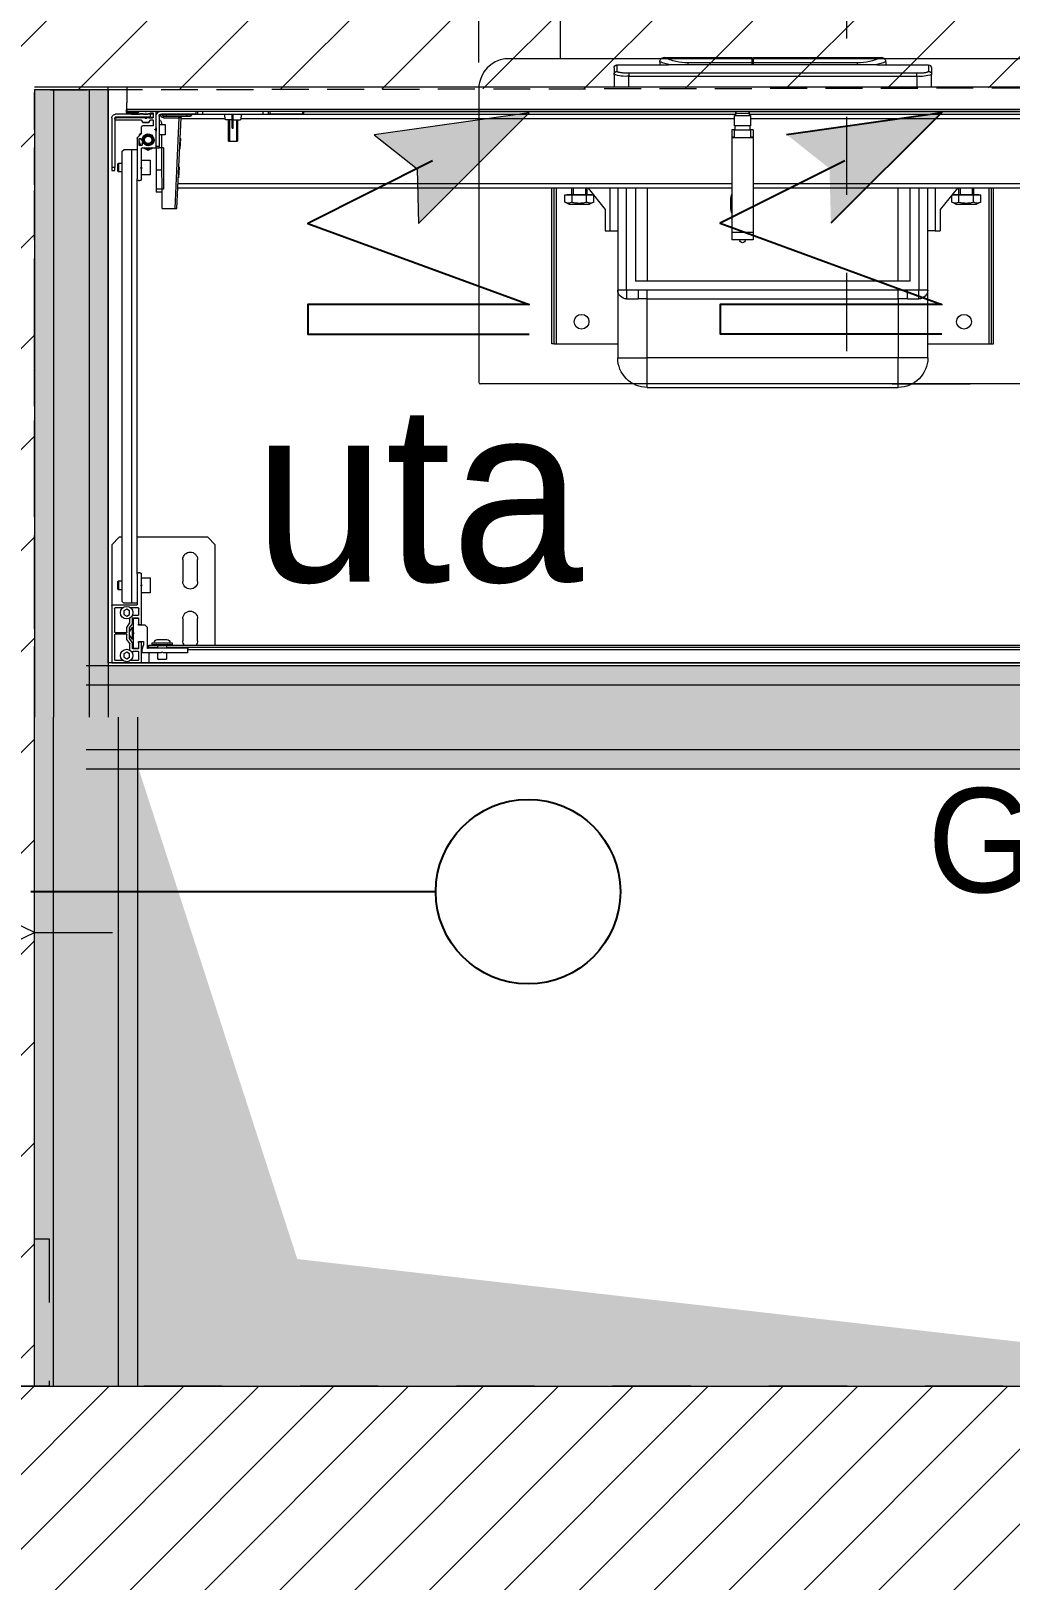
# Model space of a CAD drawing. Header units: centimetres. Extents: x 2738 to 7810, y 2495 to 5758.
# Drawn here: x 4536.7 to 4603, y 4630.3 to 4735.2 of the extents above; entities that cross this region are included whole.
import ezdxf

# ---------------------------------------------------------------- set-up
doc = ezdxf.new("R2010")
doc.units = ezdxf.units.CM
doc.header["$LTSCALE"] = 12.7
for name, pattern in [('ISO-03', [3, 1.2, -1.8]), ('Style de ligne -1', [0.83328, 0.41656, -0.41672]), ('Style de ligne -11', [0.694444, 0.41656, -0.277884]), ('Style de ligne -13', [0.295276, 0.19685, -0.098425]), ('VW-01', [0.83312, 0.41656, -0.41656])]:
    doc.linetypes.add(name, pattern=pattern)
for name, color, linetype, lineweight in [('B amÈnagement intÈrieur', 7, 'Continuous', 5), ('B aménagement intérieur', 7, 'Continuous', 5), ('B Faux plafonds', 7, 'Continuous', 5), ('B GÈnÈral', 7, 'Continuous', 5), ('B Général', 7, 'Continuous', 5), ('C ANNOTATIONS-prestations', 7, 'Continuous', 5), ('F REMPLISSAGE-vert clair', 7, 'Continuous', 13), ('F REMPLISSAGE-vert clair-1', 7, 'Continuous', 5), ('F REMPLISSAGE-vert foncÈ', 7, 'Continuous', 5), ('F REMPLISSAGE-vert foncé', 7, 'Continuous', 13), ('prlm-ELEC-CFO', 1, 'Continuous', 25)]:
    doc.layers.add(name, color=color, linetype=linetype, lineweight=lineweight)
doc.layers.add('B faience', color=7, linetype='Style de ligne -11', lineweight=13, true_color=0x0040ff)
doc.layers.add('C ANNOTATIONS-textes-numérotation gaine', color=7, linetype='ISO-03', lineweight=5, true_color=0xdd0000)
doc.layers.add('prlm-VMC', color=93, linetype='Continuous')
doc.styles.add('Eurostile', font='')
doc.styles.add('prlm-elec-cfo', font='comic.ttf', dxfattribs={"height": 12})
doc.styles.get('Eurostile').set_extended_font_data('Eurostile')

# ---------------------------------------------------------------- blocks, each defined once
blk = doc.blocks.new('G 100_80')
at = {"layer": 'B GÈnÈral', "color": 254, "linetype": 'Continuous', "true_color": 0xd6d6d6}
blk.add_solid([(-30.88, 32.2), (2.5, 43), (-39.5, -43), (-39.5, 43)], dxfattribs=at)
at = {"layer": 'B Général', "color": 7, "linetype": 'Continuous', "lineweight": 5}
for p, q in [((48.52, 43.75), (48.52, -43.75)), ((49.35, 10.75), (48.52, 10.75)), ((49.8, 10.75), (49.35, 10.75)), ((50, 10.55), (49.55, 10.55)), ((50, 10.55), (50, 7.06)), ((48.52, 9.75), (49.23, 9.75)), ((49.23, 9.75), (49.23, -9.75)), ((49.43, 9.75), (49.23, 9.75)), ((49.43, -9.75), (49.43, 9.75)), ((50.2, 7.65), (50, 7.65)), ((50.5, 7.35), (50.5, 7.35)), ((50.5, 7.35), (50.5, 1.42)), ((50, -5.76), (50, 5.76)), ((50, 5.74), (50.13, 5.74)), ((50.13, 1.42), (50.13, 5.74)), ((50.13, 1.42), (50, 1.42)), ((50, 1.31), (50.13, 1.31)), ((50.5, 1.42), (50.13, 1.42)), ((50.13, -5.74), (50.13, 1.31)), ((50.13, 1.31), (50.5, 1.31)), ((50.5, 1.31), (50.5, -7.35)), ((50, -5.74), (50.13, -5.74)), ((50, -7.04), (50, -10.55)), ((50.2, -7.65), (50, -7.65)), ((50.5, -7.35), (50.5, -7.35)), ((49.23, -9.75), (48.52, -9.75)), ((49.23, -9.75), (49.43, -9.75)), ((48.52, -10.75), (49.35, -10.75)), ((49.8, -10.75), (49.35, -10.75)), ((50, -10.55), (49.55, -10.55))]:
    blk.add_line(p, q, dxfattribs=at)
at = {"layer": 'B Général', "color": 7, "linetype": 'Continuous', "lineweight": 5, "flags": 128}
blk.add_lwpolyline([(9.5, -45), (9.5, 45), (48.52, 45), (48.52, -45)], close=True, dxfattribs=at)
for points in [[(49.23, 9.75, -0.052931), (49.24, 10.26, -0.052931), (49.35, 10.75)], [(49.8, 10.75, -0.198912), (49.94, 10.69, -0.198912), (50, 10.55)], [(50, 6.95, -0.015616), (50.09, 7.31, -0.015616), (50.2, 7.65)], [(50.13, 5.74, -0.052763), (50.23, 6.56, -0.052763), (50.5, 7.35)], [(50.2, 7.65, -0.198912), (50.41, 7.56, -0.198912), (50.5, 7.35)], [(50, -7.05), (50, -7.05, -0.000336), (50, -5.77), (50, -5.76)], [(50.5, -7.35, -0.052495), (50.23, -6.56, -0.052495), (50.13, -5.74)], [(50.2, -7.65, -0.015662), (50.09, -7.31, -0.015662), (50, -6.95)], [(50.5, -7.35, -0.198912), (50.41, -7.56, -0.198912), (50.2, -7.65)], [(49.35, -10.75, -0.057305), (49.23, -10.26, -0.057305), (49.23, -9.75)], [(50, -10.55, -0.198912), (49.94, -10.69, -0.198912), (49.8, -10.75)]]:
    blk.add_lwpolyline(points, format="xyb", dxfattribs=at)
blk.add_lwpolyline([(50, 5.76), (50, 7.07), (50, 7.07)], dxfattribs=at)
at = {"layer": 'B Général', "color": 7, "linetype": 'Continuous', "lineweight": 5}
for points, knots in [([(49.35, 10.75), (49.35, 10.75), (49.38, 10.75), (49.43, 10.74), (49.46, 10.72), (49.49, 10.7), (49.51, 10.67), (49.53, 10.65), (49.54, 10.62), (49.55, 10.58), (49.55, 10.55), (49.55, 10.55), (49.55, 10.55)], [0, 0, 0, 1, 2, 3, 4, 5, 6, 7, 8, 9, 9, 10, 10, 10]), ([(49.43, 9.75), (49.43, 10.04), (49.48, 10.41), (49.52, 10.52), (49.54, 10.55), (49.55, 10.55), (49.55, 10.55), (49.55, 10.55)], [0, 0, 0, 1, 2, 3, 4, 4, 5, 5, 5]), ([(49.55, -10.55), (49.52, -10.53), (49.48, -10.42), (49.42, -10.05), (49.43, -9.75), (49.43, -9.75), (49.43, -9.75)], [0, 0, 0, 1, 2, 3, 3, 4, 4, 4]), ([(49.55, -10.55), (49.55, -10.55), (49.55, -10.58), (49.54, -10.63), (49.52, -10.66), (49.5, -10.69), (49.48, -10.71), (49.45, -10.73), (49.42, -10.74), (49.38, -10.75), (49.36, -10.75), (49.35, -10.75), (49.35, -10.75)], [0, 0, 0, 1, 2, 3, 4, 5, 6, 7, 8, 9, 9, 10, 10, 10])]:
    blk.add_open_spline(points, degree=2, knots=knots, dxfattribs=at)
at = {"layer": 'C ANNOTATIONS-prestations', "lineweight": 5}
for p, q in [((9.5, 44.75), (9.5, 44.72)), ((9.53, 44.75), (9.5, 44.75)), ((9.5, 44.72), (9.5, 42.78)), ((13.37, 44.75), (9.53, 44.75)), ((9.68, 44.54), (9.68, 44.03)), ((11.41, 44.57), (9.71, 44.57)), ((11.44, 43.76), (11.44, 44.54)), ((11.56, 44.54), (11.56, 43.76)), ((13.19, 44.57), (11.59, 44.57)), ((13.22, 44.03), (13.22, 44.54)), ((17.5, 44.75), (13.37, 44.75)), ((13.4, 43.08), (13.4, 44.72)), ((14.45, 44.3), (14.5, 44.35)), ((15.05, 44.3), (14.45, 44.3)), ((14.45, 44.05), (14.45, 44.3)), ((14.5, 44.35), (15, 44.35)), ((15, 44.35), (15.05, 44.3)), ((15.05, 44.3), (15.05, 44.05)), ((18, 44.25), (17.5, 44.75)), ((18, 44.05), (18, 44.25)), ((42.75, 44.3), (42.8, 44.35)), ((43.35, 44.3), (42.75, 44.3)), ((42.75, 44.05), (42.75, 44.3)), ((42.8, 44.35), (43.3, 44.35)), ((43.05, 44.75), (42.85, 44.75)), ((42.85, 44.75), (42.85, 44.55)), ((42.85, 44.55), (43.05, 44.55)), ((46.4, 44.75), (43.05, 44.75)), ((43.05, 44.55), (43.05, 44.75)), ((46.4, 44.55), (43.05, 44.55)), ((43.3, 44.35), (43.35, 44.3)), ((43.35, 44.3), (43.35, 44.05)), ((46.27, 44.52), (46.27, 42.79)), ((46.32, 44.55), (46.3, 44.55)), ((46.42, 42.86), (46.42, 44.45)), ((46.45, 42.15), (46.45, 44.5)), ((46.65, 42.15), (46.65, 44.5)), ((9.68, 43.47), (9.68, 42.96)), ((9.88, 43.95), (9.77, 43.75)), ((9.77, 43.75), (9.88, 43.55)), ((10.12, 43.95), (9.88, 43.95)), ((9.88, 43.55), (10.12, 43.55)), ((10.23, 43.75), (10.12, 43.95)), ((10.12, 43.55), (10.23, 43.75)), ((10.27, 42.96), (10.27, 43.31)), ((10.36, 43.53), (10.79, 43.53)), ((10.45, 42.98), (10.45, 43.32)), ((10.48, 43.35), (10.84, 43.35)), ((10.5, 43.27), (10.5, 42.98)), ((11.45, 43.3), (10.53, 43.3)), ((10.8, 43.54), (11.09, 43.73)), ((10.86, 43.36), (11.14, 43.55)), ((11.1, 43.73), (11.41, 43.73)), ((11.1, 43.38), (11.4, 43.55)), ((11.9, 43.38), (11.1, 43.38)), ((11.1, 43.3), (11.1, 43.38)), ((11.16, 43.55), (11.84, 43.55)), ((11.18, 43.3), (11.18, 43.42)), ((11.5, 43.25), (11.45, 43.3)), ((11.55, 43.3), (11.5, 43.25)), ((12.47, 43.3), (11.55, 43.3)), ((11.59, 43.73), (11.9, 43.73)), ((11.6, 43.55), (11.9, 43.38)), ((11.82, 43.3), (11.82, 43.42)), ((11.86, 43.55), (12.15, 43.35)), ((11.9, 43.73), (12.2, 43.54)), ((11.9, 43.38), (11.9, 43.3)), ((12.15, 43.35), (12.52, 43.35)), ((12.21, 43.53), (12.54, 43.53)), ((12.5, 42.98), (12.5, 43.27)), ((12.55, 43.32), (12.55, 42.98)), ((12.78, 43.95), (12.67, 43.75)), ((12.67, 43.75), (12.78, 43.55)), ((12.73, 43.28), (12.73, 42.96)), ((13.02, 43.95), (12.78, 43.95)), ((12.78, 43.55), (13.02, 43.55)), ((13.13, 43.75), (13.02, 43.95)), ((13.02, 43.55), (13.13, 43.75)), ((13.22, 42.96), (13.22, 43.47)), ((15.5, 43.05), (13.43, 43.05)), ((13.55, 43.95), (13.65, 44.05)), ((13.55, 43.4), (13.55, 43.95)), ((13.55, 43.05), (13.55, 43.4)), ((13.55, 43.4), (44.25, 43.4)), ((13.65, 44.05), (44.15, 44.05)), ((15.5, 43.05), (42.27, 43.05)), ((18, 38.25), (18, 43.05)), ((45.03, 43.05), (42.27, 43.05)), ((44.15, 44.05), (44.25, 43.95)), ((44.25, 43.4), (44.25, 43.95)), ((44.25, 43.05), (44.25, 43.4)), ((45.32, 42.77), (45.05, 43.04)), ((46.65, 43.42), (46.65, 42.89)), ((46.74, 43.45), (46.68, 43.45)), ((46.97, 43.78), (46.77, 43.78)), ((46.77, 43.78), (46.77, 42.98)), ((46.77, 42.98), (46.77, 43.42)), ((46.87, 43.75), (46.87, -43.75)), ((46.97, 43.75), (46.87, 43.75)), ((46.97, 43.75), (46.97, 43.78)), ((46.97, -43.75), (46.97, 43.75)), ((46.97, 43.75), (47.42, 43.75)), ((9.5, 42.78), (9.5, 42.25)), ((9.5, 42.25), (9.5, -42.25)), ((10.2, 42.25), (9.5, 42.25)), ((9.53, 42.75), (10.87, 42.75)), ((9.71, 42.93), (10.24, 42.93)), ((10.2, 42.67), (10.2, 41.4)), ((10.23, 42.7), (10.4, 42.7)), ((10.4, 42.7), (10.7, 42.6)), ((10.87, 42.95), (10.48, 42.95)), ((10.5, 42.35), (11.9, 42.35)), ((10.5, 39.63), (10.5, 42.29)), ((10.55, 42.25), (10.5, 42.25)), ((10.55, 42.25), (10.55, 41.65)), ((10.55, 42.25), (10.7, 42.25)), ((10.92, 42.6), (10.7, 42.6)), ((10.7, 42.25), (10.7, 41.7)), ((10.7, 42.03), (10.75, 42.03)), ((10.75, 42.03), (10.75, 40.67)), ((10.75, 42.03), (10.85, 42.03)), ((10.85, 42.03), (10.85, 40.67)), ((10.87, 42.95), (10.92, 42.95)), ((10.9, 42.78), (10.9, 42.92)), ((10.95, 42.92), (10.95, 42.63)), ((12.05, 42.5), (11.9, 42.35)), ((12.05, 42.5), (12.05, 42.92)), ((12.08, 42.95), (12.13, 42.95)), ((12.1, 42.92), (12.1, 42.78)), ((12.52, 42.95), (12.13, 42.95)), ((12.13, 42.75), (14.7, 42.75)), ((12.76, 42.93), (13.19, 42.93)), ((14.25, 42.15), (14.25, 42.75)), ((15.25, 42.15), (14.25, 42.15)), ((14.7, 42.75), (14.73, 42.78)), ((14.8, 42.75), (14.7, 42.75)), ((14.77, 42.78), (14.8, 42.75)), ((14.8, 42.75), (15.5, 42.75)), ((15.25, 42.75), (15.25, 42.15)), ((15.6, 42.85), (15.6, 42.95)), ((42.17, 42.95), (42.17, 42.85)), ((42.27, 42.75), (42.96, 42.75)), ((42.55, 42.15), (42.55, 42.75)), ((43.55, 42.15), (42.55, 42.15)), ((43.08, 42.75), (42.96, 42.75)), ((42.98, 42.76), (43, 42.78)), ((43.04, 42.78), (43.06, 42.76)), ((43.08, 42.75), (44.34, 42.75)), ((43.55, 42.75), (43.55, 42.15)), ((44.28, 42.4), (44.22, 42.3)), ((44.22, 42.3), (44.28, 42.2)), ((44.37, 42.72), (44.37, 41.78)), ((44.57, 42.9), (44.54, 42.85)), ((44.54, 42.74), (44.54, 42.87)), ((44.57, 42.9), (44.99, 42.9)), ((44.68, 42.71), (44.57, 42.71)), ((44.71, 42.66), (44.71, 42.68)), ((44.92, 42.76), (44.92, 42.73)), ((44.99, 42.79), (44.95, 42.79)), ((45.02, 42.87), (45.02, 42.82)), ((45.27, 42.91), (45.18, 42.91)), ((45.33, 42.81), (45.27, 42.91)), ((45.77, 42.76), (45.34, 42.76)), ((45.87, 41.98), (45.87, 42.66)), ((46.07, 42.63), (46.09, 42.65)), ((46.07, 42.27), (46.07, 42.63)), ((46.07, 42.61), (46.12, 42.61)), ((46.07, 42.29), (46.12, 42.29)), ((46.09, 42.25), (46.07, 42.27)), ((46.09, 42.25), (46.09, 42.65)), ((46.09, 42.65), (46.12, 42.65)), ((46.12, 42.25), (46.09, 42.25)), ((46.12, 42.65), (46.12, 42.25)), ((46.26, 42.77), (46.13, 42.68)), ((46.13, 42.22), (46.26, 42.13)), ((46.27, 42.11), (46.27, 41.98)), ((46.37, 42.47), (46.42, 42.52)), ((46.42, 42.38), (46.37, 42.43)), ((46.4, 42.65), (46.4, 42.83)), ((46.4, 42.65), (46.45, 42.65)), ((46.4, 42.61), (46.45, 42.61)), ((46.4, 42.29), (46.45, 42.29)), ((46.4, 42.25), (46.4, 41.98)), ((46.45, 42.25), (46.4, 42.25)), ((46.42, 42.52), (46.42, 42.63)), ((46.42, 42.28), (46.42, 42.38)), ((46.65, 42.15), (46.45, 42.15)), ((46.45, 42.15), (46.45, 41.95)), ((46.65, 42.6), (46.65, 42.31)), ((46.65, 41.95), (46.65, 42.15)), ((46.66, 42.65), (46.7, 42.69)), ((46.66, 42.62), (46.66, 42.65)), ((46.66, 42.25), (46.66, 42.29)), ((46.7, 42.21), (46.66, 42.25)), ((46.7, 42.83), (46.7, 42.65)), ((46.7, 42.25), (46.7, 42.15)), ((46.7, 42.15), (46.72, 42.15)), ((46.75, 42.12), (46.75, 41.98)), ((46.77, 42.98), (46.87, 42.98)), ((46.84, 42.95), (46.8, 42.95)), ((46.82, 42.47), (46.87, 42.52)), ((46.87, 42.38), (46.82, 42.43)), ((46.83, 42.41), (46.83, 42.49)), ((9.75, 41.65), (9.75, 41.05)), ((9.75, 41.65), (10.2, 41.65)), ((10.2, 41.05), (9.75, 41.05)), ((10.25, 41.35), (10.2, 41.4)), ((10.2, 41.3), (10.25, 41.35)), ((10.2, 41.3), (10.2, 39.63)), ((10.5, 41.65), (10.65, 41.65)), ((10.65, 41.05), (10.5, 41.05)), ((10.55, 41.05), (10.55, -41.05)), ((10.65, 41.65), (10.75, 41.75)), ((10.65, 41.05), (10.65, 41.65)), ((10.75, 40.95), (10.65, 41.05)), ((10.7, 41), (10.7, -41)), ((11.08, 41.68), (11.08, 41.03)), ((40.27, 41.35), (44.47, 41.36)), ((40.27, 41.35), (40.27, 40.5)), ((41.57, 41.75), (41.37, 41.75)), ((41.37, 41.35), (41.37, 41.75)), ((42.87, 41.75), (41.57, 41.75)), ((41.57, 41.25), (41.57, 41.75)), ((44.37, 41.25), (41.57, 41.25)), ((44.37, 41.75), (42.87, 41.75)), ((42.87, 41.4), (42.87, 41.75)), ((44.37, 41.4), (42.87, 41.4)), ((44.4, 41.75), (44.37, 41.75)), ((44.37, 41.75), (44.37, 41.55)), ((44.37, 41.4), (44.37, 41.55)), ((44.37, 41.55), (44.47, 41.55)), ((44.37, 41.25), (44.37, 41.4)), ((45.27, 41.4), (44.37, 41.4)), ((44.4, 41.75), (45.51, 41.75)), ((44.47, 41.55), (44.47, 41.75)), ((46.52, 41.55), (44.47, 41.55)), ((44.47, 41.36), (44.47, 41.4)), ((45.11, 41.95), (44.73, 41.95)), ((45.27, 41.15), (45.27, 41.55)), ((45.97, 41.15), (45.27, 41.15)), ((45.73, 41.75), (45.51, 41.75)), ((45.53, 41.76), (45.6, 41.83)), ((45.64, 41.83), (45.71, 41.76)), ((45.73, 41.75), (46.84, 41.75)), ((46.24, 41.95), (45.9, 41.95)), ((45.97, 41.55), (45.97, 41.15)), ((46.07, 41.4), (45.97, 41.4)), ((46.42, 41.25), (46.42, 40.22)), ((46.52, 41.25), (46.42, 41.25)), ((46.72, 41.95), (46.43, 41.95)), ((46.52, 41.25), (46.52, 41.05)), ((46.52, 41.05), (46.52, 39.65)), ((46.52, 41.05), (46.62, 41.05)), ((46.67, 41.35), (46.62, 41.35)), ((46.62, 41.05), (46.62, 41.35)), ((46.62, 41.05), (46.67, 41.05)), ((46.62, 39.65), (46.62, 41.05)), ((46.67, 39.07), (46.67, 41.4)), ((46.87, 41.65), (46.76, 41.65)), ((46.87, 41.75), (46.84, 41.75)), ((10.75, 40.67), (10.7, 40.67)), ((10.85, 40.67), (10.75, 40.67)), ((12.5, 39.95), (11, 39.95)), ((16.5, 39.95), (15, 39.95)), ((46.42, 40.22), (40.27, 40.5)), ((40.27, 40.5), (40.27, 40.35)), ((40.27, 40.35), (46.41, 40.07)), ((41.65, 2.78), (41.65, 40.29)), ((41.95, 2.78), (41.95, 40.27)), ((42.35, 40.21), (42.36, 40.26)), ((42.35, 40.21), (43.06, 40.17)), ((43.06, 40.22), (43.06, 40.17)), ((44.32, 40.12), (44.32, 40.17)), ((44.32, 40.12), (45.02, 40.08)), ((45.02, 40.13), (45.02, 40.08)), ((46.35, 37.07), (46.35, 40.07)), ((46.41, 40.07), (46.42, 40.22)), ((46.41, 40.07), (46.42, 40.07)), ((46.42, 40.22), (46.42, 40.22)), ((10.23, 39.6), (10.47, 39.6)), ((10.4, 39.6), (10.4, -39.6)), ((11, 38.95), (12.5, 38.95)), ((15, 38.95), (16.5, 38.95)), ((46.52, 39.65), (46.52, 39.45)), ((46.52, 39.65), (46.62, 39.65)), ((46.67, 39.65), (46.62, 39.65)), ((46.62, 39.35), (46.62, 39.65)), ((46.62, 39.35), (46.67, 39.35)), ((46.65, 39.35), (46.65, 37.13)), ((46.87, 39.07), (46.67, 39.07)), ((46.67, 39.07), (46.67, 38.93)), ((46.67, 38.93), (46.67, 38.6)), ((46.67, 38.93), (46.87, 38.93)), ((17.5, 37.75), (18, 38.25)), ((46.67, 38.6), (46.67, 34.5)), ((46.67, 38.6), (46.87, 38.6)), ((10.7, 37.75), (17.5, 37.75)), ((44.82, 36.85), (44.82, 36.25)), ((44.82, 36.85), (46.27, 36.85)), ((46.27, 36.79), (44.82, 36.79)), ((46.27, 37.05), (46.67, 37.13)), ((46.27, 36.6), (46.27, 37.05)), ((46.27, 36.31), (44.82, 36.31)), ((46.27, 36.25), (44.82, 36.25)), ((45.72, 36.6), (45.72, 36.55)), ((45.72, 36.6), (45.86, 36.6)), ((45.72, 36.55), (45.86, 36.55)), ((45.86, 36.6), (45.86, 36.55)), ((45.86, 36.6), (46.67, 36.6)), ((45.86, 36.55), (46.67, 36.55)), ((46.27, 36.55), (46.27, 36.05)), ((46.67, 35.97), (46.27, 36.05)), ((46.35, 2.6), (46.35, 36.03)), ((46.65, 35.97), (46.65, 2.5)), ((46.67, 34.5), (46.87, 34.5)), ((46.67, 34.5), (46.67, 34.17)), ((46.87, 34.17), (46.67, 34.17)), ((46.67, 34.17), (46.67, 34.03)), ((46.67, 31.85), (46.67, 34.03)), ((46.67, 34.03), (46.87, 34.03)), ((46.67, 31.85), (46.67, 31.75)), ((46.87, 31.85), (46.67, 31.85)), ((46.67, 31.75), (46.87, 31.75)), ((46.85, 31.75), (46.85, 2.43)), ((31.1, 14.95), (41.65, 14.95)), ((31.1, 14.8), (31.1, 14.95)), ((31.1, 14.8), (41.65, 14.8)), ((31.1, 14.8), (31.1, 14.65)), ((31.1, 14.65), (31.1, 10.5)), ((31.1, 14.65), (41.65, 14.65)), ((40.56, 13.8), (40.7, 14.08)), ((40.56, 13.8), (40.56, 12.4)), ((40.7, 14.08), (41.2, 14.08)), ((41.2, 14.08), (41.2, 13.84)), ((41.2, 13.95), (41.22, 13.95)), ((41.2, 13.84), (41.2, 13.59)), ((41.22, 13.95), (41.22, 12.25)), ((40.7, 13.59), (41.2, 13.59)), ((40.7, 12.61), (41.2, 12.61)), ((41.2, 13.59), (41.2, 13.1)), ((41.2, 13.1), (41.2, 12.61)), ((41.2, 12.61), (41.2, 12.36)), ((41.22, 13.6), (41.65, 13.6)), ((41.65, 13.51), (41.22, 13.51)), ((41.65, 12.69), (41.22, 12.69)), ((41.65, 12.6), (41.22, 12.6)), ((41.65, 12.5), (40.21, 11.34)), ((40.7, 12.12), (40.56, 12.4)), ((40.7, 12.12), (41.17, 12.12)), ((41.2, 12.36), (41.2, 12.14)), ((41.22, 12.25), (41.2, 12.25)), ((34.75, 10.5), (30.15, 10.5)), ((30.15, 10.5), (30.15, 8.5)), ((41.65, 10.5), (34.75, 10.5)), ((34.75, 9.9), (34.75, 10.5)), ((38.75, 11.34), (38.75, 11)), ((40.21, 11.34), (38.75, 11.34)), ((38.75, 11), (41.65, 11)), ((38.75, 11), (38.75, 10.5)), ((34.15, 9.9), (34.15, 9.12)), ((34.75, 9.9), (34.15, 9.9)), ((34.75, 9.9), (41.65, 9.9)), ((34.75, 9.12), (34.75, 9.9)), ((28.15, 8.5), (28.15, -8.5)), ((28.15, 8.5), (30.15, 8.5)), ((30.15, -8.5), (30.15, 8.5)), ((30.15, 8.5), (34.15, 8.5)), ((34.15, 8.5), (34.15, 9.12)), ((34.75, 9.12), (34.15, 9.12)), ((34.15, 8.5), (34.15, -8.5)), ((34.15, 8.5), (34.74, 8.5)), ((34.74, -8.5), (34.74, 8.5)), ((35.35, -9.3), (35.35, 9.3)), ((41.65, 9.3), (35.35, 9.3)), ((41.65, 8.5), (35.35, 8.5)), ((38.65, 2.78), (38.15, 2.78)), ((38.15, 1.33), (38.15, 2.78)), ((38.65, 1.33), (38.65, 2.78)), ((38.67, 2.78), (38.65, 2.78)), ((38.67, 2.78), (38.67, 1.33)), ((45.07, 2.78), (38.67, 2.78)), ((45.07, 2.78), (45.07, 1.33)), ((45.1, 2.78), (45.07, 2.78)), ((45.07, 2.6), (45.57, 2.6)), ((45.6, 2.78), (45.1, 2.78)), ((45.1, 2.6), (45.1, 2.78)), ((45.57, 1.5), (45.57, 2.6)), ((45.57, 2.55), (45.87, 2.55)), ((45.6, 2.55), (45.6, 2.78)), ((45.87, 1.5), (45.87, 2.6)), ((45.87, 2.6), (46.57, 2.6)), ((46.57, 2.6), (46.57, 1.5)), ((46.57, 2.5), (46.72, 2.5)), ((46.72, 2.5), (46.72, 1.6)), ((38.65, 1.33), (38.15, 1.33)), ((38.67, 1.33), (38.65, 1.33)), ((45.07, 1.33), (38.67, 1.33)), ((41.65, -40.29), (41.65, 1.33)), ((41.95, -40.27), (41.95, 1.33)), ((45.57, 1.5), (45.07, 1.5)), ((45.1, 1.33), (45.07, 1.33)), ((45.1, 1.33), (45.1, 1.5)), ((45.6, 1.33), (45.1, 1.33)), ((45.87, 1.55), (45.57, 1.55)), ((45.6, 1.33), (45.6, 1.55)), ((46.57, 1.5), (45.87, 1.5)), ((46.35, -36.04), (46.35, 1.5)), ((46.72, 1.6), (46.57, 1.6)), ((46.65, 1.6), (46.65, -35.98)), ((46.85, 1.67), (46.85, -31.75)), ((28.15, -8.5), (30.15, -8.5)), ((34.15, -8.5), (30.15, -8.5)), ((30.15, -10.5), (30.15, -8.5)), ((34.15, -9.12), (34.15, -8.5)), ((34.15, -8.5), (34.74, -8.5)), ((34.15, -9.12), (34.15, -9.9)), ((34.15, -9.12), (34.75, -9.12)), ((34.75, -9.9), (34.75, -9.12)), ((35.35, -8.5), (41.65, -8.5)), ((35.35, -9.3), (41.65, -9.3)), ((34.15, -9.9), (34.75, -9.9)), ((41.65, -9.9), (34.75, -9.9)), ((34.75, -10.5), (34.75, -9.9)), ((30.15, -10.5), (34.75, -10.5)), ((31.1, -10.5), (31.1, -14.65)), ((34.75, -10.5), (41.65, -10.5)), ((38.75, -11), (38.75, -10.5)), ((41.65, -11), (38.75, -11)), ((38.75, -11), (38.75, -11.34)), ((40.21, -11.34), (38.75, -11.34)), ((41.65, -12.5), (40.21, -11.34)), ((40.56, -12.4), (40.7, -12.12)), ((40.56, -12.4), (40.56, -13.8)), ((40.7, -12.12), (41.17, -12.12)), ((41.2, -12.14), (41.2, -12.36)), ((41.2, -12.25), (41.22, -12.25)), ((41.2, -12.36), (41.2, -12.61)), ((41.22, -12.25), (41.22, -13.95)), ((40.7, -12.61), (41.2, -12.61)), ((40.7, -13.59), (41.2, -13.59)), ((41.2, -12.61), (41.2, -13.1)), ((41.2, -13.1), (41.2, -13.59)), ((41.2, -13.59), (41.2, -13.84)), ((41.22, -12.6), (41.65, -12.6)), ((41.65, -12.69), (41.22, -12.69)), ((41.65, -13.51), (41.22, -13.51)), ((41.65, -13.6), (41.22, -13.6)), ((31.1, -14.65), (31.1, -14.8)), ((31.1, -14.65), (41.65, -14.65)), ((40.7, -14.08), (40.56, -13.8)), ((40.7, -14.08), (41.2, -14.08)), ((41.2, -13.84), (41.2, -14.08)), ((41.22, -13.95), (41.2, -13.95)), ((31.1, -14.8), (41.65, -14.8)), ((31.1, -14.8), (31.1, -14.95)), ((31.1, -14.95), (41.65, -14.95))]:
    blk.add_line(p, q, dxfattribs=at)
at = {"layer": 'C ANNOTATIONS-prestations'}
blk.add_line((48.52, 43.75), (47.42, 43.75), dxfattribs=at)
at = {"layer": 'C ANNOTATIONS-prestations', "lineweight": 5, "flags": 128}
for points in [[(9.5, 44.72, -0.198912), (9.51, 44.74, -0.198912), (9.53, 44.75)], [(9.68, 44.54, -0.198912), (9.69, 44.56, -0.198912), (9.71, 44.57)], [(11.41, 44.57, -0.198912), (11.43, 44.56, -0.198912), (11.44, 44.54)], [(11.56, 44.54, -0.198912), (11.57, 44.56, -0.198912), (11.59, 44.57)], [(13.19, 44.57, -0.198912), (13.21, 44.56, -0.198912), (13.22, 44.54)], [(13.37, 44.75, -0.198912), (13.39, 44.74, -0.198912), (13.4, 44.72)], [(46.27, 44.52, -0.198912), (46.28, 44.54, -0.198912), (46.3, 44.55)], [(46.32, 44.55, -0.198912), (46.39, 44.52, -0.198912), (46.42, 44.45)], [(46.4, 44.75, -0.198912), (46.58, 44.68, -0.198912), (46.65, 44.5)], [(46.4, 44.55, -0.198912), (46.44, 44.54, -0.198912), (46.45, 44.5)], [(9.68, 44.03, -0.01196), (9.68, 44.03, -0.01196), (9.68, 44.03)], [(9.68, 43.47, -0.01196), (9.68, 43.47, -0.01196), (9.68, 43.47)], [(10.23, 43.39, -0.123554), (10.26, 43.35, -0.123554), (10.27, 43.31)], [(10.45, 43.32, -0.198912), (10.46, 43.34, -0.198912), (10.48, 43.35)], [(10.5, 43.27, -0.198912), (10.51, 43.29, -0.198912), (10.53, 43.3)], [(10.8, 43.54, -0.073633), (10.8, 43.53, -0.073633), (10.79, 43.53)], [(10.86, 43.36, -0.073633), (10.85, 43.35, -0.073633), (10.84, 43.35)], [(11.09, 43.73, -0.073633), (11.1, 43.73, -0.073633), (11.1, 43.73)], [(11.14, 43.55, -0.073633), (11.15, 43.55, -0.073633), (11.16, 43.55)], [(11.44, 43.76, -0.198912), (11.43, 43.74, -0.198912), (11.41, 43.73)], [(11.59, 43.73, -0.198912), (11.57, 43.74, -0.198912), (11.56, 43.76)], [(11.84, 43.55, -0.073633), (11.85, 43.55, -0.073633), (11.86, 43.55)], [(12.21, 43.53, -0.073633), (12.2, 43.53, -0.073633), (12.2, 43.54)], [(12.47, 43.3, -0.198912), (12.49, 43.29, -0.198912), (12.5, 43.27)], [(12.52, 43.35, -0.198912), (12.54, 43.34, -0.198912), (12.55, 43.32)], [(12.73, 43.28, -0.095961), (12.74, 43.32, -0.095961), (12.76, 43.35)], [(13.22, 44.03, -0.01196), (13.22, 44.03, -0.01196), (13.22, 44.03)], [(13.22, 43.47, -0.01196), (13.22, 43.47, -0.01196), (13.22, 43.47)], [(13.43, 43.05, -0.198912), (13.41, 43.06, -0.198912), (13.4, 43.08)], [(15.5, 43.05, -0.198912), (15.57, 43.02, -0.198912), (15.6, 42.95)], [(42.17, 42.95, -0.198912), (42.2, 43.02, -0.198912), (42.27, 43.05)], [(45.03, 43.05, -0.098491), (45.04, 43.05, -0.098491), (45.05, 43.04)], [(46.65, 43.42, -0.198912), (46.66, 43.44, -0.198912), (46.68, 43.45)], [(46.74, 43.45, -0.198912), (46.76, 43.44, -0.198912), (46.77, 43.42)], [(9.53, 42.75, -0.198912), (9.51, 42.76, -0.198912), (9.5, 42.78)], [(9.71, 42.93, -0.198912), (9.69, 42.94, -0.198912), (9.68, 42.96)], [(10.2, 42.67, -0.198912), (10.21, 42.69, -0.198912), (10.23, 42.7)], [(10.27, 42.96, -0.198912), (10.26, 42.94, -0.198912), (10.24, 42.93)], [(10.4, 42.7, -0.040241), (10.4, 42.7, -0.040241), (10.4, 42.7)], [(10.48, 42.95, -0.198912), (10.46, 42.96, -0.198912), (10.45, 42.98)], [(10.5, 42.29, -0.414214), (10.47, 42.32, -0.414214), (10.5, 42.35)], [(10.53, 42.95, -0.198912), (10.51, 42.96, -0.198912), (10.5, 42.98)], [(10.7, 42.6, -0.040241), (10.7, 42.6, -0.040241), (10.7, 42.6)], [(10.87, 42.95, -0.198912), (10.89, 42.94, -0.198912), (10.9, 42.92)], [(10.9, 42.78, -0.198912), (10.89, 42.76, -0.198912), (10.87, 42.75)], [(10.92, 42.95, -0.198912), (10.94, 42.94, -0.198912), (10.95, 42.92)], [(10.95, 42.63, -0.198912), (10.94, 42.61, -0.198912), (10.92, 42.6)], [(12.05, 42.92, -0.198912), (12.06, 42.94, -0.198912), (12.08, 42.95)], [(12.1, 42.92, -0.198912), (12.11, 42.94, -0.198912), (12.13, 42.95)], [(12.13, 42.75, -0.198912), (12.11, 42.76, -0.198912), (12.1, 42.78)], [(12.5, 42.98, -0.198912), (12.49, 42.96, -0.198912), (12.47, 42.95)], [(12.55, 42.98, -0.198912), (12.54, 42.96, -0.198912), (12.52, 42.95)], [(12.76, 42.93, -0.198912), (12.74, 42.94, -0.198912), (12.73, 42.96)], [(13.22, 42.96, -0.198912), (13.21, 42.94, -0.198912), (13.19, 42.93)], [(14.73, 42.78, -0.198912), (14.75, 42.79, -0.198912), (14.77, 42.78)], [(15.6, 42.85, -0.198912), (15.57, 42.78, -0.198912), (15.5, 42.75)], [(42.27, 42.75, -0.198912), (42.2, 42.78, -0.198912), (42.17, 42.85)], [(42.98, 42.76, -0.098491), (42.97, 42.75, -0.098491), (42.96, 42.75)], [(43, 42.78, -0.198912), (43.02, 42.79, -0.198912), (43.04, 42.78)], [(43.08, 42.75, -0.098491), (43.07, 42.75, -0.098491), (43.06, 42.76)], [(44.37, 41.95, -0.14145), (44.27, 42.3, -0.14145), (44.37, 42.65)], [(44.37, 42.06, -0.103148), (44.32, 42.3, -0.103148), (44.37, 42.54)], [(44.34, 42.75, -0.198912), (44.36, 42.74, -0.198912), (44.37, 42.72)], [(44.95, 42.7, -0.366532), (45.32, 42.34, -0.366532), (45.02, 41.91, -0.366532), (44.56, 42.13, -0.366532), (44.7, 42.63)], [(44.54, 42.87, -0.198912), (44.55, 42.89, -0.198912), (44.57, 42.9)], [(44.54, 42.76, -0.104675), (44.76, 42.88, -0.104675), (45.01, 42.89)], [(44.54, 42.83, -0.02871), (44.6, 42.87, -0.02871), (44.67, 42.9)], [(44.57, 42.71, -0.198912), (44.55, 42.72, -0.198912), (44.54, 42.74)], [(44.68, 42.71, -0.198912), (44.7, 42.7, -0.198912), (44.71, 42.68)], [(44.7, 42.63, -0.082935), (44.82, 42.69, -0.082935), (44.95, 42.7)], [(44.71, 42.66, -0.122946), (44.71, 42.64, -0.122946), (44.7, 42.63)], [(44.92, 42.76, -0.198912), (44.93, 42.78, -0.198912), (44.95, 42.79)], [(44.95, 42.7, -0.189855), (44.93, 42.71, -0.189855), (44.92, 42.73)], [(44.99, 42.9, -0.198912), (45.01, 42.89, -0.198912), (45.02, 42.87)], [(45.02, 42.82, -0.198912), (45.01, 42.8, -0.198912), (44.99, 42.79)], [(45.21, 42.88, -0.041018), (45.3, 42.83, -0.041018), (45.38, 42.76)], [(45.34, 42.76, -0.098491), (45.33, 42.76, -0.098491), (45.32, 42.77)], [(45.77, 42.76, -0.198912), (45.84, 42.73, -0.198912), (45.87, 42.66)], [(45.9, 41.95, -0.198912), (45.88, 41.96, -0.198912), (45.87, 41.98)], [(46.12, 42.65, -0.120588), (46.12, 42.67, -0.120588), (46.13, 42.68)], [(46.13, 42.22, -0.120588), (46.12, 42.23, -0.120588), (46.12, 42.25)], [(46.27, 41.98, -0.198912), (46.26, 41.96, -0.198912), (46.24, 41.95)], [(46.27, 42.79, -0.120588), (46.27, 42.78, -0.120588), (46.26, 42.77)], [(46.26, 42.13, -0.120588), (46.27, 42.12, -0.120588), (46.27, 42.11)], [(46.37, 42.43, -0.198912), (46.36, 42.45, -0.198912), (46.37, 42.47)], [(46.4, 42.83, -0.155096), (46.41, 42.84, -0.155096), (46.42, 42.86)], [(46.42, 42.63, -0.155096), (46.41, 42.64, -0.155096), (46.4, 42.65)], [(46.4, 42.25, -0.155096), (46.41, 42.27, -0.155096), (46.42, 42.28)], [(46.43, 41.95, -0.198912), (46.41, 41.96, -0.198912), (46.4, 41.98)], [(46.67, 42.86, -0.17724), (46.66, 42.87, -0.17724), (46.65, 42.89)], [(46.66, 42.65, -0.013224), (46.66, 42.65, -0.013224), (46.65, 42.65)], [(46.65, 42.6, -0.17724), (46.66, 42.61, -0.17724), (46.67, 42.62)], [(46.67, 42.28, -0.17724), (46.66, 42.29, -0.17724), (46.65, 42.31)], [(46.65, 42.25, -0.013224), (46.66, 42.25, -0.013224), (46.66, 42.25)], [(46.67, 42.86, -0.17724), (46.69, 42.85, -0.17724), (46.7, 42.83)], [(46.7, 42.65, -0.17724), (46.69, 42.63, -0.17724), (46.67, 42.62)], [(46.67, 42.28, -0.17724), (46.69, 42.27, -0.17724), (46.7, 42.25)], [(46.72, 42.15, -0.198912), (46.74, 42.14, -0.198912), (46.75, 42.12)], [(46.75, 41.98, -0.198912), (46.74, 41.96, -0.198912), (46.72, 41.95)], [(46.8, 42.95, -0.198912), (46.78, 42.96, -0.198912), (46.77, 42.98)], [(46.82, 42.43, -0.198912), (46.81, 42.45, -0.198912), (46.82, 42.47)], [(46.84, 42.95, -0.198912), (46.86, 42.94, -0.198912), (46.87, 42.92)], [(10.85, 41.87, -0.218554), (11.01, 41.83, -0.218554), (11.08, 41.68)], [(10.85, 41.87, -0.003145), (10.85, 41.87, -0.003145), (10.85, 41.87)], [(11.08, 41.03, -0.218554), (11.01, 40.87, -0.218554), (10.85, 40.83)], [(44.4, 41.75, -0.198912), (44.38, 41.76, -0.198912), (44.37, 41.78)], [(45.53, 41.76, -0.098491), (45.52, 41.75, -0.098491), (45.51, 41.75)], [(45.6, 41.83, -0.198912), (45.62, 41.84, -0.198912), (45.64, 41.83)], [(45.73, 41.75, -0.098491), (45.72, 41.75, -0.098491), (45.71, 41.76)], [(46.22, 41.47, -0.109774), (46.15, 41.42, -0.109774), (46.07, 41.4)], [(46.22, 41.47, -0.028434), (46.26, 41.51, -0.028434), (46.3, 41.55)], [(46.42, 41.25, -0.227222), (46.49, 41.41, -0.227222), (46.66, 41.45)], [(46.52, 41.75, -0.198912), (46.77, 41.65, -0.198912), (46.87, 41.4)], [(46.52, 41.55, -0.198912), (46.63, 41.51, -0.198912), (46.67, 41.4)], [(46.52, 41.25, -0.198912), (46.55, 41.32, -0.198912), (46.62, 41.35)], [(46.87, 41.78, -0.198912), (46.86, 41.76, -0.198912), (46.84, 41.75)], [(10.7, 39.85, -0.080612), (10.84, 39.92, -0.080612), (11, 39.95)], [(10.85, 40.83, -0.003145), (10.85, 40.83, -0.003145), (10.85, 40.83)], [(12.5, 39.95, -0.414214), (13, 39.45, -0.414214), (12.5, 38.95)], [(15, 38.95, -0.414214), (14.5, 39.45, -0.414214), (15, 39.95)], [(16.5, 39.95, -0.414214), (17, 39.45, -0.414214), (16.5, 38.95)], [(46.42, 40.07, -0.193016), (46.49, 40.04, -0.193016), (46.52, 39.97)], [(10.23, 39.6, -0.198912), (10.21, 39.61, -0.198912), (10.2, 39.63)], [(10.5, 39.63, -0.198912), (10.49, 39.61, -0.198912), (10.47, 39.6)], [(11, 38.95, -0.080612), (10.84, 38.98, -0.080612), (10.7, 39.05)], [(46.62, 39.35, -0.198912), (46.55, 39.38, -0.198912), (46.52, 39.45)], [(40.7, 13.59, -0.132797), (40.64, 13.84, -0.132797), (40.7, 14.08)], [(40.7, 12.12, -0.132797), (40.64, 12.36, -0.132797), (40.7, 12.61)], [(28.15, 8.5, -0.198912), (28.74, 9.91, -0.198912), (30.15, 10.5)], [(34.15, 9.9, -0.198912), (34.33, 10.32, -0.198912), (34.75, 10.5)], [(38.15, 1.85, -0.414214), (37.95, 2.05, -0.414214), (38.15, 2.25)], [(39.95, 2.78, -0.057544), (40.6, 2.85, -0.057544), (41.25, 2.78)], [(46.72, 2.5, -0.16547), (46.82, 2.47, -0.16547), (46.87, 2.39)], [(46.87, 1.71, -0.16547), (46.82, 1.63, -0.16547), (46.72, 1.6)], [(30.15, -10.5, -0.198912), (28.74, -9.91, -0.198912), (28.15, -8.5)], [(34.75, -10.5, -0.198912), (34.33, -10.32, -0.198912), (34.15, -9.9)], [(40.7, -12.61, -0.132797), (40.64, -12.36, -0.132797), (40.7, -12.12)], [(40.7, -14.08, -0.132797), (40.64, -13.84, -0.132797), (40.7, -13.59)]]:
    blk.add_lwpolyline(points, format="xyb", dxfattribs=at)
blk.add_lwpolyline([(34.75, -9.12), (34.74, -8.51), (34.74, -8.5)], dxfattribs=at)
at = {"layer": 'C ANNOTATIONS-prestations', "lineweight": 5}
for centre, radius in [((10, 43.75), 0.425), ((12.9, 43.75), 0.425), ((44.92, 42.3), 0.35), ((44.92, 42.3), 0.3), ((44.92, 42.3), 0.25), ((32.6, 12.95), 0.5), ((32.6, -12.95), 0.5)]:
    blk.add_circle(centre, radius, dxfattribs=at)
for points, knots in [([(46.42, 40.22), (46.43, 40.22), (46.44, 40.22), (46.45, 40.21), (46.47, 40.19), (46.48, 40.17), (46.49, 40.15), (46.5, 40.12), (46.51, 40.07), (46.52, 40), (46.52, 39.97), (46.52, 39.97), (46.52, 39.97)], [0, 0, 0, 1, 2, 3, 4, 5, 6, 7, 8, 9, 9, 10, 10, 10]), ([(46.42, 40.07), (46.42, 40.07), (46.42, 40.07), (46.42, 40.07), (46.42, 40.07), (46.42, 40.08), (46.42, 40.1), (46.42, 40.13), (46.42, 40.18), (46.42, 40.22), (46.42, 40.22), (46.42, 40.22)], [0, 0, 0, 1, 2, 3, 4, 5, 6, 7, 8, 8, 9, 9, 9]), ([(40.7, 13.59), (40.58, 13.1), (40.7, 12.61), (40.7, 12.61), (40.7, 12.61)], [0, 0, 0, 1, 1, 2, 2, 2]), ([(34.74, 8.5), (34.75, 8.81), (34.75, 9.12), (34.75, 9.12), (34.75, 9.12)], [0, 0, 0, 1, 1, 2, 2, 2]), ([(40.7, -12.61), (40.58, -13.1), (40.7, -13.59), (40.7, -13.59), (40.7, -13.59)], [0, 0, 0, 1, 1, 2, 2, 2])]:
    blk.add_open_spline(points, degree=2, knots=knots, dxfattribs=at)
blk = doc.blocks.new('Groupe-25-1')
at = {"layer": 'C ANNOTATIONS-textes-numérotation gaine', "color": 7, "linetype": 'VW-01', "flags": 128}
blk.add_lwpolyline([(4543.96, 4643.44), (4543.96, 4685.26), (4631.96, 4685.26), (4631.96, 4643.44)], close=True, dxfattribs=at)
at = {"layer": 'C ANNOTATIONS-textes-numérotation gaine', "color": 7, "insert": (4629.96, 4683.96), "char_height": 7.059, "width": 86, "attachment_point": 3, "line_spacing_factor": 0.894142, "style": 'Eurostile'}
blk.add_mtext('GT A01\\P42*91', dxfattribs=at)
blk = doc.blocks.new('xi.CH')
at = {"layer": 'prlm-ELEC-CFO', "lineweight": 5}
blk.add_hatch(color=0, dxfattribs=at).paths.add_polyline_path([(-3, 6), (-0.1, 3.7), (0, 0), (7.5, 7.5)])
at = {"layer": 'prlm-ELEC-CFO', "color": 0}
for points in [[(-3, 6), (7.5, 7.5), (0, 0)], [(0.95, 4.23), (-7.5, 0), (7.5, -5.5), (-7.5, -5.5), (-7.5, -7.5), (7.5, -7.5)]]:
    blk.add_lwpolyline(points, dxfattribs=at)
blk = doc.blocks.new('xi.UTA')
at = {"layer": 'prlm-ELEC-CFO', "lineweight": 5}
blk.add_hatch(color=0, dxfattribs=at).paths.add_polyline_path([(-3, 6), (-0.1, 3.7), (0, 0), (7.5, 7.5)])
at = {"layer": 'prlm-ELEC-CFO', "color": 0, "lineweight": 5, "flags": 128}
blk.add_lwpolyline([(-3, 6), (-0.1, 3.7), (0, 0), (7.5, 7.5)], close=True, dxfattribs=at)
at = {"layer": 'prlm-ELEC-CFO', "color": 0}
blk.add_lwpolyline([(0.95, 4.23), (-7.5, 0), (7.5, -5.5), (-7.5, -5.5), (-7.5, -7.5), (7.5, -7.5)], dxfattribs=at)
blk = doc.blocks.new('200_wc-2')
at = {"layer": 'B Général', "color": 7, "linetype": 'Continuous', "lineweight": 5}
for p, q in [((-25, -20.1), (-25, 0)), ((-24.9, 0.1), (24.9, 0.1)), ((25, -20.1), (25, 0)), ((-19.5, -44.2), (-19.5, -21.9)), ((19.5, -44.2), (19.5, -21.9))]:
    blk.add_line(p, q, dxfattribs=at)
at = {"layer": 'B Général', "color": 7, "linetype": 'Continuous', "lineweight": 5, "flags": 128}
blk.add_lwpolyline([(-25, -20.1), (-24.9, -20.6), (-24.75, -20.9), (-24.55, -21.2), (-24.3, -21.45), (-23.9, -21.7), (-23.4, -21.85), (-23.15, -21.9), (23.25, -21.9), (23.55, -21.85), (23.9, -21.7), (24.2, -21.5), (24.45, -21.3), (24.65, -21.05), (24.8, -20.75), (24.9, -20.5), (24.95, -20.3), (25, -20.1)], dxfattribs=at)
for points in [[(-19.5, -44.2), (-19.5, -44.2, 0.036537), (-19.11, -49.53, 0.035337), (-17.94, -54.75), (-17.94, -54.75, 0.041299), (-16.22, -59.09), (-16.22, -59.09), (-16.22, -59.1, 0.041783), (-13.79, -63.08, 0.053503), (-10.77, -66.4), (-10.77, -66.4, 0.054816), (-7.12, -69.02), (-7.12, -69.02, 0.063755), (-3.68, -70.42), (-3.68, -70.42, 0.064897), (0, -70.9)], [(0, -70.9, 0.064897), (3.68, -70.42), (3.68, -70.42, 0.063726), (7.12, -69.02), (7.12, -69.02, 0.054816), (10.77, -66.4), (10.77, -66.4, 0.053503), (13.79, -63.08, 0.041783), (16.22, -59.1), (16.22, -59.09), (16.22, -59.09, 0.041299), (17.94, -54.75), (17.94, -54.75, 0.035337), (19.11, -49.53, 0.036556), (19.5, -44.2)]]:
    blk.add_lwpolyline(points, format="xyb", dxfattribs=at)
at = {"layer": 'B Général', "color": 7, "linetype": 'Continuous', "lineweight": 5}
for centre, start, end in [((-24.9, 0), 90, 180), ((24.9, 0), 0, 90)]:
    blk.add_arc(centre, 0.1, start, end, dxfattribs=at)
blk = doc.blocks.new('Groupe-5-1')
at = {"layer": 'B Général', "color": 154, "linetype": 'Style de ligne -1', "true_color": 0x0053a6, "flags": 128}
blk.add_lwpolyline([(-35.4, 7.6), (35.6, 7.6), (35.6, -32.4), (-35.4, -32.4)], close=True, dxfattribs=at)
at = {"layer": 'B Général', "xscale": -1, "rotation": 270}
blk.add_blockref('200_wc-2', (35.5, 7.5), dxfattribs=at)
blk = doc.blocks.new('WC-plan-PMR')
at = {"layer": 'B Général', "color": 154, "linetype": 'Style de ligne -1', "true_color": 0x0053a6, "flags": 128}
blk.add_lwpolyline([(-114.5, 112.5), (15.5, 112.5), (15.5, 32.5), (-114.5, 32.5)], close=True, dxfattribs=at)
at = {"layer": 'B Général', "color": 7}
blk.add_blockref('Groupe-5-1', (0, 0), dxfattribs=at)
blk = doc.blocks.new('Bac douche 80.80')
at = {"layer": 'B faience', "lineweight": 18, "flags": 128}
blk.add_lwpolyline([(-41, -40), (40, -40), (40, 41)], dxfattribs=at)
at = {"layer": 'B Général', "color": 7, "linetype": 'Continuous', "lineweight": 5}
for p, q in [((25.5, -25.5), (-31, 31)), ((28, -24.46), (28, 31)), ((24.46, -28), (-31, -28))]:
    blk.add_line(p, q, dxfattribs=at)
at = {"layer": 'B Général', "color": 7, "linetype": 'Continuous', "lineweight": 5, "flags": 128}
for points in [[(-41, 41), (39, 41), (39, -39), (-41, -39)], [(-36, 36), (34, 36), (34, -34), (-36, -34)]]:
    blk.add_lwpolyline(points, close=True, dxfattribs=at)
at = {"layer": 'B Général', "color": 7, "linetype": 'Continuous', "lineweight": 5}
blk.add_circle((28, -28), 3.54, dxfattribs=at)
at = {"layer": 'C ANNOTATIONS-prestations', "color": 7, "insert": (-36, 32.51), "char_height": 4.706, "width": 70, "attachment_point": 4, "line_spacing_factor": 0.894142, "style": 'Eurostile'}
blk.add_mtext('bac douche 80x80', dxfattribs=at)
blk = doc.blocks.new('VMC')
at = {"layer": 'B Général', "color": 7, "linetype": 'Style de ligne -1', "lineweight": 13}
blk.add_line((0, 10.77), (0, 17), dxfattribs=at)
at = {"layer": 'B Général', "color": 250, "linetype": 'Continuous', "lineweight": 5, "true_color": 0x444444, "flags": 128}
blk.add_lwpolyline([(0, 10.77), (-8.34, -6.52), (8.34, -6.52)], close=True, dxfattribs=at)
at = {"layer": 'C ANNOTATIONS-prestations', "insert": (-7.15, -7.39), "char_height": 4.706, "attachment_point": 1, "line_spacing_factor": 0.894142, "style": 'Eurostile'}
blk.add_mtext('VMC', dxfattribs=at)

msp = doc.modelspace()

# ---------------------------------------------------------------- hatches: boundary and pattern name
at = {"layer": 'B Faux plafonds', "linetype": 'Continuous', "lineweight": 5, "true_color": 0xaaaaaa}
h = msp.add_hatch(dxfattribs=at)
h.set_pattern_fill('F_P__SOFFITE', color=253, style=0, pattern_type=2)
h.set_pattern_definition([(45, (4792.9616, 5045.8016), (-3.527778, 3.30729), [])])
h.paths.add_polyline_path([(4743.96, 5064.57), (4452.96, 5064.57), (4452.97, 4643.44), (4536.96, 4643.44), (4536.97, 4731.25), (4631.97, 4731.44), (4631.96, 4919.39), (4743.96, 4919.39)])
at = {"layer": 'B GÈnÈral', "linetype": 'Continuous', "lineweight": 5}
h = msp.add_hatch(dxfattribs=at)
h.set_pattern_fill('50_BETON', style=0, pattern_type=2)
h.set_pattern_definition([(45, (0, 0), (2.4253472, -2.6458333), [])])
h.paths.add_polyline_path([(4641.96, 4625.44), (4641.96, 4643.44), (4452.96, 4643.44), (4432.96, 4625.44)])

# ---------------------------------------------------------------- linework, layer by layer
at = {"layer": 'B amÈnagement intÈrieur', "color": 9, "linetype": 'Continuous', "true_color": 0xc0dcc0}
for points in [[(4536.96, 4731.26), (4541.96, 4731.26), (4536.96, 4688.76), (4541.96, 4688.76)], [(4540.46, 4685.26), (4540.46, 4692.26), (4641.96, 4685.26), (4641.96, 4692.26)], [(4543.96, 4643.44), (4536.96, 4643.44), (4543.96, 4688.76), (4536.96, 4688.76)]]:
    msp.add_solid(points, dxfattribs=at)
at = {"layer": 'B aménagement intérieur', "color": 98, "linetype": 'Continuous', "lineweight": 13, "true_color": 0x004400}
for p, q in [((4536.96, 4731.26), (4536.96, 4688.76)), ((4536.96, 4731.26), (4541.96, 4731.26)), ((4541.96, 4731.26), (4541.96, 4688.76)), ((4540.46, 4692.26), (4631.96, 4692.26)), ((4536.96, 4643.44), (4536.96, 4688.76)), ((4543.96, 4643.44), (4543.96, 4688.76)), ((4540.46, 4685.26), (4641.96, 4685.26))]:
    msp.add_line(p, q, dxfattribs=at)
at = {"layer": 'B Faux plafonds', "color": 7, "linetype": 'VW-01', "lineweight": 5, "flags": 128}
msp.add_lwpolyline([(4537.97, 4643.44), (4455.96, 4643.44), (4452.96, 4643.45), (4452.96, 4643.45), (4452.96, 4955.4), (4462.96, 4955.4), (4462.96, 4653.44), (4537.97, 4653.44)], close=True, dxfattribs=at)
at = {"layer": 'B Général', "color": 7, "linetype": 'Continuous', "lineweight": 18}
msp.add_line((4452.96, 4643.44), (4641.96, 4643.44), dxfattribs=at)
at = {"layer": 'B Général', "color": 7, "linetype": 'Continuous', "lineweight": 5}
msp.add_line((4452.96, 4643.44), (4641.96, 4643.44), dxfattribs=at)
at = {"layer": 'B Général', "color": 7, "linetype": 'Continuous', "lineweight": 5, "flags": 128}
msp.add_lwpolyline([(4568.8, 5509.22, 0.297246), (3485.1, 4673.45), (3485.04, 4673.28), (3420.82, 4459.34)], format="xyb", dxfattribs=at)
at = {"layer": 'B Général', "color": 7, "linetype": 'Style de ligne -13', "lineweight": 5, "flags": 128}
msp.add_lwpolyline([(4743.96, 5064.57), (4452.96, 5064.57), (4452.97, 4643.44), (4536.96, 4643.44), (4536.97, 4731.25), (4631.97, 4731.44), (4631.96, 4919.39), (4743.96, 4919.39)], close=True, dxfattribs=at)
at = {"layer": 'F REMPLISSAGE-vert clair'}
for p, q in [((4538.26, 4731.26), (4538.26, 4688.76)), ((4540.66, 4731.26), (4540.66, 4688.76)), ((4540.46, 4690.96), (4641.96, 4690.96)), ((4538.26, 4643.44), (4538.26, 4688.76)), ((4542.66, 4643.44), (4542.66, 4688.76)), ((4540.46, 4686.56), (4641.96, 4686.56))]:
    msp.add_line(p, q, dxfattribs=at)
at = {"layer": 'F REMPLISSAGE-vert clair-1', "color": 9, "linetype": 'Continuous', "true_color": 0xc0dcc0}
for points in [[(4540.66, 4731.26), (4538.26, 4731.26), (4540.66, 4688.76), (4538.26, 4688.76)], [(4540.46, 4690.96), (4540.46, 4686.56), (4641.96, 4690.96), (4641.96, 4686.56)], [(4538.26, 4643.44), (4542.66, 4643.44), (4538.26, 4688.76), (4542.66, 4688.76)]]:
    msp.add_solid(points, dxfattribs=at)
at = {"layer": 'F REMPLISSAGE-vert foncÈ', "color": 54, "linetype": 'Continuous', "true_color": 0x99aa00}
for points in [[(4538.26, 4731.26), (4536.96, 4731.26), (4538.26, 4688.76), (4536.96, 4688.76)], [(4541.96, 4731.26), (4540.66, 4731.26), (4541.96, 4688.76), (4540.66, 4688.76)], [(4540.46, 4692.26), (4540.46, 4690.96), (4641.96, 4692.26), (4641.96, 4690.96)], [(4536.96, 4643.44), (4538.26, 4643.44), (4536.96, 4688.76), (4538.26, 4688.76)], [(4542.66, 4643.44), (4543.96, 4643.44), (4542.66, 4688.76), (4543.96, 4688.76)], [(4540.46, 4686.56), (4540.46, 4685.26), (4641.96, 4686.56), (4641.96, 4685.26)]]:
    msp.add_solid(points, dxfattribs=at)
at = {"layer": 'F REMPLISSAGE-vert foncé', "color": 98, "linetype": 'Continuous', "lineweight": 13, "true_color": 0x004400}
for p, q in [((4536.96, 4731.26), (4536.96, 4688.76)), ((4541.96, 4731.26), (4541.96, 4688.76)), ((4540.46, 4692.26), (4641.96, 4692.26)), ((4536.96, 4643.44), (4536.96, 4688.76)), ((4543.96, 4643.44), (4543.96, 4688.76)), ((4540.46, 4685.26), (4641.96, 4685.26))]:
    msp.add_line(p, q, dxfattribs=at)
at = {"layer": 'F REMPLISSAGE-vert foncé'}
for p, q in [((4538.26, 4731.26), (4538.26, 4688.76)), ((4540.66, 4731.26), (4540.66, 4688.76)), ((4540.46, 4690.96), (4641.96, 4690.96)), ((4538.26, 4643.44), (4538.26, 4688.76)), ((4542.66, 4643.44), (4542.66, 4688.76)), ((4540.46, 4686.56), (4641.96, 4686.56))]:
    msp.add_line(p, q, dxfattribs=at)
at = {"layer": 'prlm-VMC'}
msp.add_lwpolyline([(4564.14, 4676.94), (4536.73, 4676.94)], dxfattribs=at)
msp.add_circle((4570.39, 4676.94), 6.25, dxfattribs=at)

# ---------------------------------------------------------------- block references
at = {"layer": 'B aménagement intérieur', "color": 7, "rotation": 90}
msp.add_blockref('G 100_80', (4586.96, 4682.94), dxfattribs=at)
at = {"layer": 'B Général', "color": 7, "xscale": -1, "rotation": 90}
msp.add_blockref('WC-plan-PMR', (4599.56, 4746.94), dxfattribs=at)
at = {"layer": 'B Général', "color": 7}
msp.add_blockref('Bac douche 80.80', (4496.96, 4683.44), dxfattribs=at)
at = {"layer": 'B Général', "color": 7, "rotation": 270}
msp.add_blockref('VMC', (4526.19, 4674.18), dxfattribs=at)
at = {"layer": 'C ANNOTATIONS-textes-numérotation gaine', "color": 7}
msp.add_blockref('Groupe-25-1', (0, 0), dxfattribs=at)
at = {"layer": 'prlm-ELEC-CFO'}
for name, p in [('xi.UTA', (4562.97, 4722.2)), ('xi.CH', (4590.9, 4722.22))]:
    msp.add_blockref(name, p, dxfattribs=at)

# ---------------------------------------------------------------- next in the draw order: texts
at = {"layer": 'prlm-ELEC-CFO', "lineweight": 20, "insert": (4562.95, 4703.85), "char_height": 12, "attachment_point": 5, "line_spacing_factor": 0.8, "style": 'prlm-elec-cfo', "bg_fill": 3, "box_fill_scale": 1.1, "bg_fill_color": 256, "bg_fill_transparency": 0}
msp.add_mtext('uta', dxfattribs=at)

doc.saveas('drawing.dxf')
